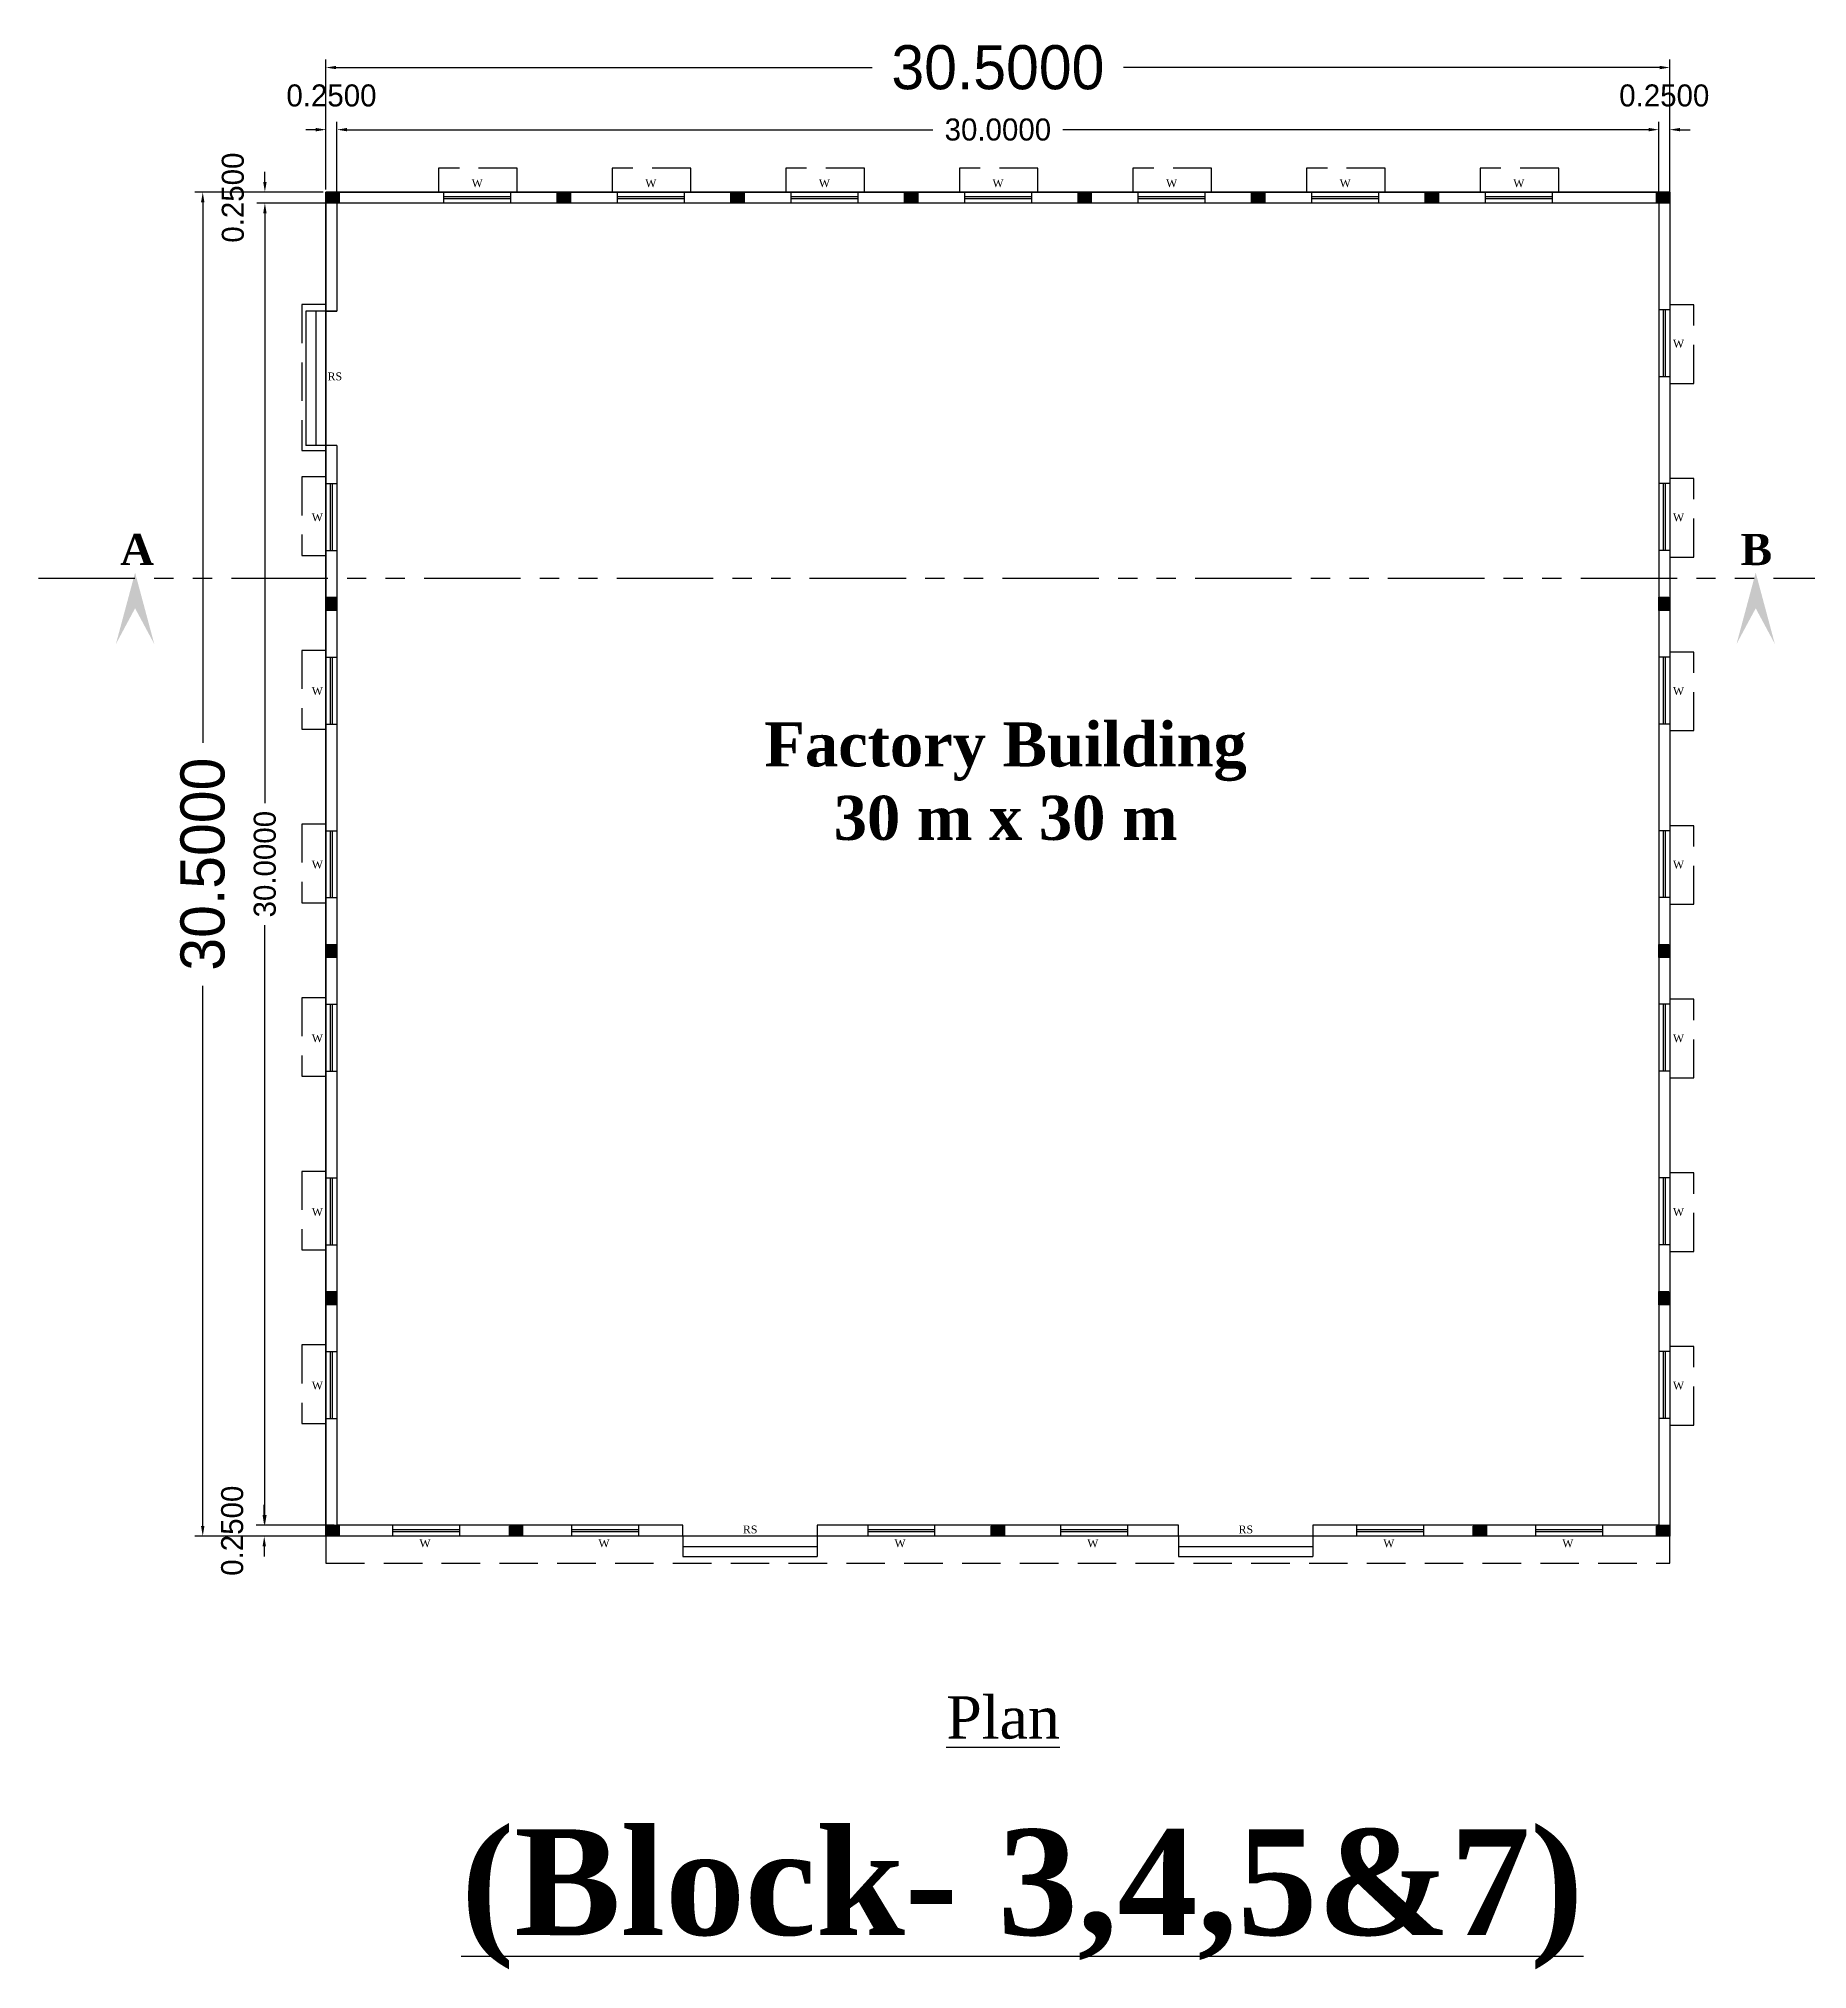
# Model space of a CAD drawing. Header units: metres. Extents: x 0 to 1012, y 0 to 496.
# Drawn here: x 822.66 to 862.8, y 202.32 to 246.13 of the extents above; entities that cross this region are included whole.
import ezdxf

# ---------------------------------------------------------------- set-up
doc = ezdxf.new("R2010")
doc.units = ezdxf.units.M
doc.header["$LTSCALE"] = 3.5
doc.header["$MEASUREMENT"] = 0
doc.linetypes.add('HIDDEN', pattern=[0.375, 0.25, -0.125])
doc.linetypes.add('PHANTOM2', pattern=[1.25, 0.625, -0.125, 0.125, -0.125, 0.125, -0.125])
doc.layers.get('0').update_dxf_attribs({"linetype": 'CONTINUOUS'})
doc.layers.get('DEFPOINTS').update_dxf_attribs({"linetype": 'CONTINUOUS'})
doc.layers.add('0 @ 0.001', color=7, linetype='CONTINUOUS')
doc.styles.add('Notes', font='arial.ttf', dxfattribs={"height": 3})
doc.styles.add('RomanS', font='romans.shx')
doc.dimstyles.get("Standard").update_dxf_attribs({"dimtxt": 0.18, "dimasz": 0.18, "dimexe": 0.18, "dimexo": 0.0625, "dimgap": 0.09, "dimtad": 0, "dimtih": 1, "dimtoh": 1, "dimdec": 4, "dimzin": 0, "dimdsep": 46, "dimtxsty": 'Standard', "dimcen": 0.09, "dimadec": 0, "dimazin": 0, "dimtfac": 1, "dimtdec": 4, "dimtofl": 0, "dimtmove": 0, "dimatfit": 3, "dimfxl": 0, "dimtolj": 1, "dimtzin": 0, "dimarcsym": 0})

# ---------------------------------------------------------------- blocks, each defined once
blk = doc.blocks.new('*D160')
at = {"color": 0, "lineweight": -2}
for p, q in [((829.18, 242.71), (829.18, 245.655)), ((829.41, 245.475), (841.578, 245.475)), ((859.45, 245.475), (847.282, 245.475)), ((859.68, 242.71), (859.68, 245.655))]:
    blk.add_line(p, q, dxfattribs=at)
at = {"color": 0}
for points in [[(829.41, 245.513), (829.41, 245.437), (829.18, 245.475)], [(859.45, 245.513), (859.45, 245.437), (859.68, 245.475)]]:
    blk.add_solid(points, dxfattribs=at)
at = {"layer": 'DEFPOINTS', "color": 0}
for p in [(859.68, 245.475), (829.18, 242.648), (859.68, 242.648)]:
    blk.add_point(p, dxfattribs=at)
at = {"color": 0, "insert": (844.43, 245.475), "char_height": 1, "attachment_point": 5}
blk.add_mtext('\\A1;30.5000', dxfattribs=at)
blk = doc.blocks.new('*D161')
at = {"color": 0, "lineweight": -2}
for p, q in [((829.43, 242.46), (829.43, 244.245)), ((829.66, 244.065), (842.953, 244.065)), ((859.2, 244.065), (845.907, 244.065)), ((859.43, 242.46), (859.43, 244.245))]:
    blk.add_line(p, q, dxfattribs=at)
at = {"color": 0}
for points in [[(829.66, 244.104), (829.66, 244.027), (829.43, 244.065)], [(859.2, 244.104), (859.2, 244.027), (859.43, 244.065)]]:
    blk.add_solid(points, dxfattribs=at)
at = {"layer": 'DEFPOINTS', "color": 0}
for p in [(859.43, 244.065), (829.43, 242.398), (859.43, 242.398)]:
    blk.add_point(p, dxfattribs=at)
at = {"color": 0, "insert": (844.43, 244.065), "char_height": 0.5, "attachment_point": 5}
blk.add_mtext('\\A1;30.0000', dxfattribs=at)
blk = doc.blocks.new('*D162')
at = {"color": 0, "lineweight": -2}
for p, q in [((859.2, 244.065), (858.97, 244.065)), ((859.43, 242.46), (859.43, 244.245)), ((859.68, 242.46), (859.68, 244.245)), ((859.91, 244.065), (860.14, 244.065))]:
    blk.add_line(p, q, dxfattribs=at)
at = {"color": 0}
for points in [[(859.2, 244.104), (859.2, 244.027), (859.43, 244.065)], [(859.91, 244.104), (859.91, 244.027), (859.68, 244.065)]]:
    blk.add_solid(points, dxfattribs=at)
at = {"layer": 'DEFPOINTS', "color": 0}
for p in [(859.68, 244.065), (859.43, 242.398), (859.68, 242.398)]:
    blk.add_point(p, dxfattribs=at)
at = {"color": 0, "insert": (859.555, 244.838), "char_height": 0.5, "attachment_point": 5}
blk.add_mtext('\\A1;0.2500', dxfattribs=at)
blk = doc.blocks.new('*D163')
at = {"color": 0, "lineweight": -2}
for p, q in [((828.95, 244.065), (828.72, 244.065)), ((829.18, 242.71), (829.18, 244.245)), ((829.43, 242.46), (829.43, 244.245)), ((829.66, 244.065), (829.89, 244.065))]:
    blk.add_line(p, q, dxfattribs=at)
at = {"color": 0}
for points in [[(828.95, 244.104), (828.95, 244.027), (829.18, 244.065)], [(829.66, 244.104), (829.66, 244.027), (829.43, 244.065)]]:
    blk.add_solid(points, dxfattribs=at)
at = {"layer": 'DEFPOINTS', "color": 0}
for p in [(829.43, 244.065), (829.18, 242.648), (829.43, 242.398)]:
    blk.add_point(p, dxfattribs=at)
at = {"color": 0, "insert": (829.305, 244.838), "char_height": 0.5, "attachment_point": 5}
blk.add_mtext('\\A1;0.2500', dxfattribs=at)
blk = doc.blocks.new('*D164')
at = {"color": 0, "lineweight": -2}
for p, q in [((829.118, 242.648), (826.204, 242.648)), ((826.384, 242.418), (826.384, 230.155)), ((826.384, 212.378), (826.384, 224.641)), ((829.118, 212.148), (826.204, 212.148))]:
    blk.add_line(p, q, dxfattribs=at)
at = {"color": 0}
for points in [[(826.345, 242.418), (826.422, 242.418), (826.384, 242.648)], [(826.345, 212.378), (826.422, 212.378), (826.384, 212.148)]]:
    blk.add_solid(points, dxfattribs=at)
at = {"layer": 'DEFPOINTS', "color": 0}
for p in [(829.18, 242.648), (826.384, 212.148), (829.18, 212.148)]:
    blk.add_point(p, dxfattribs=at)
at = {"color": 0, "insert": (826.384, 227.398), "char_height": 1, "attachment_point": 5, "rotation": 90}
blk.add_mtext('\\A1;30.5000', dxfattribs=at)
blk = doc.blocks.new('*D165')
at = {"color": 0, "lineweight": -2}
for p, q in [((829.368, 242.398), (827.614, 242.398)), ((827.794, 242.168), (827.794, 228.78)), ((827.794, 212.628), (827.794, 226.016)), ((829.368, 212.398), (827.614, 212.398))]:
    blk.add_line(p, q, dxfattribs=at)
at = {"color": 0}
for points in [[(827.756, 242.168), (827.833, 242.168), (827.794, 242.398)], [(827.756, 212.628), (827.833, 212.628), (827.794, 212.398)]]:
    blk.add_solid(points, dxfattribs=at)
at = {"layer": 'DEFPOINTS', "color": 0}
for p in [(827.794, 242.398), (829.43, 242.398), (829.43, 212.398)]:
    blk.add_point(p, dxfattribs=at)
at = {"color": 0, "insert": (827.794, 227.398), "char_height": 0.5, "attachment_point": 5, "rotation": 90}
blk.add_mtext('\\A1;30.0000', dxfattribs=at)
blk = doc.blocks.new('*D38')
at = {"color": 0, "lineweight": -2}
for p, q in [((827.794, 242.878), (827.794, 243.108)), ((829.118, 242.648), (827.614, 242.648)), ((829.368, 242.398), (827.614, 242.398)), ((827.794, 242.168), (827.794, 241.938))]:
    blk.add_line(p, q, dxfattribs=at)
at = {"color": 0}
for points in [[(827.756, 242.878), (827.833, 242.878), (827.794, 242.648)], [(827.756, 242.168), (827.833, 242.168), (827.794, 242.398)]]:
    blk.add_solid(points, dxfattribs=at)
at = {"layer": 'DEFPOINTS', "color": 0}
for p in [(827.794, 242.648), (829.18, 242.648), (829.43, 242.398)]:
    blk.add_point(p, dxfattribs=at)
at = {"color": 0, "insert": (827.069, 242.523), "char_height": 0.5, "attachment_point": 5, "rotation": 90}
blk.add_mtext('\\A1;0.2500', dxfattribs=at)
blk = doc.blocks.new('*D166')
at = {"color": 0, "lineweight": -2}
for p, q in [((827.779, 212.628), (827.779, 212.858)), ((829.368, 212.398), (827.599, 212.398)), ((829.368, 212.148), (827.599, 212.148)), ((827.779, 211.918), (827.779, 211.688))]:
    blk.add_line(p, q, dxfattribs=at)
at = {"color": 0}
for points in [[(827.741, 212.628), (827.818, 212.628), (827.779, 212.398)], [(827.741, 211.918), (827.818, 211.918), (827.779, 212.148)]]:
    blk.add_solid(points, dxfattribs=at)
at = {"layer": 'DEFPOINTS', "color": 0}
for p in [(827.779, 212.148), (829.43, 212.398), (829.43, 212.148)]:
    blk.add_point(p, dxfattribs=at)
at = {"color": 0, "insert": (827.054, 212.273), "char_height": 0.5, "attachment_point": 5, "rotation": 90}
blk.add_mtext('\\A1;0.2500', dxfattribs=at)

msp = doc.modelspace()

# ---------------------------------------------------------------- hatches: boundary and pattern name
h = msp.add_hatch(color=256)
h.dxf.hatch_style = 1
h.paths.add_polyline_path([(829.48004, 242.64791), (829.18004, 242.64791), (829.18004, 242.39791), (829.48004, 242.39791)])
h = msp.add_hatch(color=256)
h.dxf.hatch_style = 1
h.paths.add_polyline_path([(834.73004, 242.64791), (834.43004, 242.64791), (834.43004, 242.39791), (834.73004, 242.39791)])
h = msp.add_hatch(color=256)
h.dxf.hatch_style = 1
h.paths.add_polyline_path([(838.67004, 242.64791), (838.37004, 242.64791), (838.37004, 242.39791), (838.67004, 242.39791)])
h = msp.add_hatch(color=256)
h.dxf.hatch_style = 1
h.paths.add_polyline_path([(842.61004, 242.64791), (842.31004, 242.64791), (842.31004, 242.39791), (842.61004, 242.39791)])
h = msp.add_hatch(color=256)
h.dxf.hatch_style = 1
h.paths.add_polyline_path([(846.55004, 242.64791), (846.25004, 242.64791), (846.25004, 242.39791), (846.55004, 242.39791)])
h = msp.add_hatch(color=256)
h.dxf.hatch_style = 1
h.paths.add_polyline_path([(850.49004, 242.64791), (850.19004, 242.64791), (850.19004, 242.39791), (850.49004, 242.39791)])
h = msp.add_hatch(color=256)
h.dxf.hatch_style = 1
h.paths.add_polyline_path([(854.43004, 242.64791), (854.13004, 242.64791), (854.13004, 242.39791), (854.43004, 242.39791)])
h = msp.add_hatch(color=256)
h.dxf.hatch_style = 1
h.paths.add_polyline_path([(859.68004, 242.64791), (859.38004, 242.64791), (859.38004, 242.39791), (859.68004, 242.39791)])
for points in [[(824.84814, 234.01485), (824.41284, 232.39332), (824.84814, 233.20409), (825.28343, 232.39332)], [(861.62985, 234.01485), (861.19456, 232.39332), (861.62985, 233.20409), (862.06515, 232.39332)]]:
    msp.add_hatch(color=256).paths.add_polyline_path(points)
h = msp.add_hatch(color=256)
h.dxf.hatch_style = 1
h.paths.add_polyline_path([(829.43004, 233.15791), (829.43004, 233.45791), (829.18004, 233.45791), (829.18004, 233.15791)])
h = msp.add_hatch(color=256)
h.dxf.hatch_style = 1
h.paths.add_polyline_path([(859.68004, 233.15791), (859.68004, 233.45791), (859.43004, 233.45791), (859.43004, 233.15791)])
h = msp.add_hatch(color=256)
h.dxf.hatch_style = 1
h.paths.add_polyline_path([(829.43004, 225.27791), (829.43004, 225.57791), (829.18004, 225.57791), (829.18004, 225.27791)])
h = msp.add_hatch(color=256)
h.dxf.hatch_style = 1
h.paths.add_polyline_path([(859.68004, 225.27791), (859.68004, 225.57791), (859.43004, 225.57791), (859.43004, 225.27791)])
h = msp.add_hatch(color=256)
h.dxf.hatch_style = 1
h.paths.add_polyline_path([(829.43004, 217.39791), (829.43004, 217.69791), (829.18004, 217.69791), (829.18004, 217.39791)])
h = msp.add_hatch(color=256)
h.dxf.hatch_style = 1
h.paths.add_polyline_path([(859.68004, 217.39791), (859.68004, 217.69791), (859.43004, 217.69791), (859.43004, 217.39791)])
h = msp.add_hatch(color=256)
h.dxf.hatch_style = 1
h.paths.add_polyline_path([(829.48004, 212.39791), (829.18004, 212.39791), (829.18004, 212.14791), (829.48004, 212.14791)])
h = msp.add_hatch(color=256)
h.dxf.hatch_style = 1
h.paths.add_polyline_path([(833.64254, 212.39791), (833.34254, 212.39791), (833.34254, 212.14791), (833.64254, 212.14791)])
h = msp.add_hatch(color=256)
h.dxf.hatch_style = 1
h.paths.add_polyline_path([(844.58004, 212.39791), (844.28004, 212.39791), (844.28004, 212.14791), (844.58004, 212.14791)])
h = msp.add_hatch(color=256)
h.dxf.hatch_style = 1
h.paths.add_polyline_path([(855.51754, 212.39791), (855.21754, 212.39791), (855.21754, 212.14791), (855.51754, 212.14791)])
h = msp.add_hatch(color=256)
h.dxf.hatch_style = 1
h.paths.add_polyline_path([(859.68004, 212.39791), (859.38004, 212.39791), (859.38004, 212.14791), (859.68004, 212.14791)])

# ---------------------------------------------------------------- linework, layer by layer
at = {"linetype": 'HIDDEN'}
for p, q in [((833.52004, 243.19285), (831.73632, 243.19285)), ((831.73632, 243.19285), (831.73632, 242.64791)), ((833.52004, 242.64791), (833.52004, 243.19285)), ((837.46004, 243.19285), (835.67632, 243.19285)), ((835.67632, 243.19285), (835.67632, 242.64791)), ((837.46004, 242.64791), (837.46004, 243.19285)), ((841.40004, 243.19285), (839.61632, 243.19285)), ((839.61632, 243.19285), (839.61632, 242.64791)), ((841.40004, 242.64791), (841.40004, 243.19285)), ((845.34004, 243.19285), (843.55632, 243.19285)), ((843.55632, 243.19285), (843.55632, 242.64791)), ((845.34004, 242.64791), (845.34004, 243.19285)), ((849.28004, 243.19285), (847.49632, 243.19285)), ((847.49632, 243.19285), (847.49632, 242.64791)), ((849.28004, 242.64791), (849.28004, 243.19285)), ((853.22004, 243.19285), (851.43632, 243.19285)), ((851.43632, 243.19285), (851.43632, 242.64791)), ((853.22004, 242.64791), (853.22004, 243.19285)), ((857.16004, 243.19285), (855.37632, 243.19285)), ((855.37632, 243.19285), (855.37632, 242.64791)), ((857.16004, 242.64791), (857.16004, 243.19285)), ((829.18004, 240.09791), (828.6351, 240.09791)), ((828.6351, 240.09791), (828.6351, 236.78418)), ((860.22499, 240.09163), (859.68004, 240.09163)), ((860.22499, 238.30791), (860.22499, 240.09163)), ((859.68004, 238.30791), (860.22499, 238.30791)), ((828.6351, 236.78418), (829.18004, 236.78418)), ((829.18004, 236.18791), (828.6351, 236.18791)), ((828.6351, 236.18791), (828.6351, 234.40418)), ((860.22499, 236.15163), (859.68004, 236.15163)), ((860.22499, 234.36791), (860.22499, 236.15163)), ((828.6351, 234.40418), (829.18004, 234.40418)), ((859.68004, 234.36791), (860.22499, 234.36791)), ((829.18004, 232.24791), (828.6351, 232.24791)), ((828.6351, 232.24791), (828.6351, 230.46418)), ((860.22499, 232.21163), (859.68004, 232.21163)), ((860.22499, 230.42791), (860.22499, 232.21163)), ((828.6351, 230.46418), (829.18004, 230.46418)), ((859.68004, 230.42791), (860.22499, 230.42791)), ((829.18004, 228.30791), (828.6351, 228.30791)), ((828.6351, 228.30791), (828.6351, 226.52418)), ((860.22499, 228.27163), (859.68004, 228.27163)), ((860.22499, 226.48791), (860.22499, 228.27163)), ((828.6351, 226.52418), (829.18004, 226.52418)), ((859.68004, 226.48791), (860.22499, 226.48791)), ((829.18004, 224.36791), (828.6351, 224.36791)), ((828.6351, 224.36791), (828.6351, 222.58418)), ((860.22499, 224.33163), (859.68004, 224.33163)), ((860.22499, 222.54791), (860.22499, 224.33163)), ((828.6351, 222.58418), (829.18004, 222.58418)), ((859.68004, 222.54791), (860.22499, 222.54791)), ((829.18004, 220.42791), (828.6351, 220.42791)), ((828.6351, 220.42791), (828.6351, 218.64418)), ((860.22499, 220.39163), (859.68004, 220.39163)), ((860.22499, 218.60791), (860.22499, 220.39163)), ((828.6351, 218.64418), (829.18004, 218.64418)), ((859.68004, 218.60791), (860.22499, 218.60791)), ((829.18004, 216.48791), (828.6351, 216.48791)), ((828.6351, 216.48791), (828.6351, 214.70418)), ((860.22499, 216.45163), (859.68004, 216.45163)), ((860.22499, 214.66791), (860.22499, 216.45163)), ((828.6351, 214.70418), (829.18004, 214.70418)), ((859.68004, 214.66791), (860.22499, 214.66791)), ((829.18004, 212.14791), (829.18004, 211.53791)), ((859.68004, 211.53791), (859.68004, 212.14791)), ((829.18004, 211.53791), (859.68004, 211.53791))]:
    msp.add_line(p, q, dxfattribs=at)
for p, q in [((829.18004, 242.64791), (829.18004, 212.14791)), ((859.68004, 242.64791), (829.18004, 242.64791)), ((829.18004, 242.64791), (829.48004, 242.64791)), ((829.18004, 242.39791), (829.18004, 242.62791)), ((829.48004, 242.39791), (829.18004, 242.39791)), ((829.43004, 242.39791), (829.43004, 239.94791)), ((859.43004, 242.39791), (829.43004, 242.39791)), ((829.48004, 242.64791), (829.48004, 242.39791)), ((831.85004, 242.64791), (831.85004, 242.39791)), ((831.85004, 242.54501), (833.37004, 242.54501)), ((831.85004, 242.5008), (833.37004, 242.5008)), ((833.37004, 242.64791), (833.37004, 242.39791)), ((834.43004, 242.64791), (834.73004, 242.64791)), ((834.43004, 242.39791), (834.43004, 242.62791)), ((834.73004, 242.39791), (834.43004, 242.39791)), ((834.73004, 242.64791), (834.73004, 242.39791)), ((835.79004, 242.64791), (835.79004, 242.39791)), ((835.79004, 242.54501), (837.31004, 242.54501)), ((835.79004, 242.5008), (837.31004, 242.5008)), ((837.31004, 242.64791), (837.31004, 242.39791)), ((838.37004, 242.64791), (838.67004, 242.64791)), ((838.37004, 242.39791), (838.37004, 242.62791)), ((838.67004, 242.39791), (838.37004, 242.39791)), ((838.67004, 242.64791), (838.67004, 242.39791)), ((839.73004, 242.64791), (839.73004, 242.39791)), ((839.73004, 242.54501), (841.25004, 242.54501)), ((839.73004, 242.5008), (841.25004, 242.5008)), ((841.25004, 242.64791), (841.25004, 242.39791)), ((842.31004, 242.64791), (842.61004, 242.64791)), ((842.31004, 242.39791), (842.31004, 242.62791)), ((842.61004, 242.39791), (842.31004, 242.39791)), ((842.61004, 242.64791), (842.61004, 242.39791)), ((843.67004, 242.64791), (843.67004, 242.39791)), ((843.67004, 242.54501), (845.19004, 242.54501)), ((843.67004, 242.5008), (845.19004, 242.5008)), ((845.19004, 242.64791), (845.19004, 242.39791)), ((846.25004, 242.64791), (846.55004, 242.64791)), ((846.25004, 242.39791), (846.25004, 242.62791)), ((846.55004, 242.39791), (846.25004, 242.39791)), ((846.55004, 242.64791), (846.55004, 242.39791)), ((847.61004, 242.64791), (847.61004, 242.39791)), ((847.61004, 242.54501), (849.13004, 242.54501)), ((847.61004, 242.5008), (849.13004, 242.5008)), ((849.13004, 242.64791), (849.13004, 242.39791)), ((850.19004, 242.64791), (850.49004, 242.64791)), ((850.19004, 242.39791), (850.19004, 242.62791)), ((850.49004, 242.39791), (850.19004, 242.39791)), ((850.49004, 242.64791), (850.49004, 242.39791)), ((851.55004, 242.64791), (851.55004, 242.39791)), ((851.55004, 242.54501), (853.07004, 242.54501)), ((851.55004, 242.5008), (853.07004, 242.5008)), ((853.07004, 242.64791), (853.07004, 242.39791)), ((854.13004, 242.64791), (854.43004, 242.64791)), ((854.13004, 242.39791), (854.13004, 242.62791)), ((854.43004, 242.39791), (854.13004, 242.39791)), ((854.43004, 242.64791), (854.43004, 242.39791)), ((855.49004, 242.64791), (855.49004, 242.39791)), ((855.49004, 242.54501), (857.01004, 242.54501)), ((855.49004, 242.5008), (857.01004, 242.5008)), ((857.01004, 242.64791), (857.01004, 242.39791)), ((859.38004, 242.64791), (859.68004, 242.64791)), ((859.38004, 242.39791), (859.38004, 242.62791)), ((859.68004, 242.39791), (859.38004, 242.39791)), ((859.43004, 242.39791), (859.43004, 212.39791)), ((859.68004, 242.64791), (859.68004, 212.14791)), ((859.68004, 242.64791), (859.68004, 242.39791)), ((828.95004, 239.94791), (828.72004, 239.94791)), ((828.72004, 239.94791), (828.72004, 236.89791)), ((829.18004, 239.94791), (828.95004, 239.94791)), ((828.95004, 239.94791), (828.95004, 236.89791)), ((829.18004, 239.94791), (829.43004, 239.94791)), ((829.43004, 239.94791), (829.18004, 239.94791)), ((859.68004, 239.97791), (859.43004, 239.97791)), ((859.53294, 239.97791), (859.53294, 238.45791)), ((859.57715, 239.97791), (859.57715, 238.45791)), ((859.68004, 238.45791), (859.43004, 238.45791)), ((828.95004, 236.89791), (828.72004, 236.89791)), ((829.18004, 236.89791), (828.95004, 236.89791)), ((829.43004, 236.89791), (829.18004, 236.89791)), ((829.43004, 236.89791), (829.43004, 212.39791)), ((829.18004, 236.03791), (829.43004, 236.03791)), ((829.28294, 234.51791), (829.28294, 236.03791)), ((829.32715, 234.51791), (829.32715, 236.03791)), ((859.68004, 236.03791), (859.43004, 236.03791)), ((859.53294, 236.03791), (859.53294, 234.51791)), ((859.57715, 236.03791), (859.57715, 234.51791)), ((829.18004, 234.51791), (829.43004, 234.51791)), ((859.68004, 234.51791), (859.43004, 234.51791)), ((829.18004, 233.15791), (829.18004, 233.45791)), ((829.18004, 233.45791), (829.41004, 233.45791)), ((829.43004, 233.15791), (829.18004, 233.15791)), ((829.43004, 233.45791), (829.43004, 233.15791)), ((859.43004, 233.15791), (859.43004, 233.45791)), ((859.43004, 233.45791), (859.66004, 233.45791)), ((859.68004, 233.15791), (859.43004, 233.15791)), ((859.68004, 233.45791), (859.68004, 233.15791)), ((829.18004, 232.09791), (829.43004, 232.09791)), ((829.28294, 230.57791), (829.28294, 232.09791)), ((829.32715, 230.57791), (829.32715, 232.09791)), ((859.68004, 232.09791), (859.43004, 232.09791)), ((859.53294, 232.09791), (859.53294, 230.57791)), ((859.57715, 232.09791), (859.57715, 230.57791)), ((829.18004, 230.57791), (829.43004, 230.57791)), ((859.68004, 230.57791), (859.43004, 230.57791)), ((829.18004, 228.15791), (829.43004, 228.15791)), ((829.28294, 226.63791), (829.28294, 228.15791)), ((829.32715, 226.63791), (829.32715, 228.15791)), ((859.68004, 228.15791), (859.43004, 228.15791)), ((859.53294, 228.15791), (859.53294, 226.63791)), ((859.57715, 228.15791), (859.57715, 226.63791)), ((829.18004, 226.63791), (829.43004, 226.63791)), ((859.68004, 226.63791), (859.43004, 226.63791)), ((829.18004, 225.27791), (829.18004, 225.57791)), ((829.18004, 225.57791), (829.41004, 225.57791)), ((829.43004, 225.27791), (829.18004, 225.27791)), ((829.43004, 225.57791), (829.43004, 225.27791)), ((859.43004, 225.27791), (859.43004, 225.57791)), ((859.43004, 225.57791), (859.66004, 225.57791)), ((859.68004, 225.27791), (859.43004, 225.27791)), ((859.68004, 225.57791), (859.68004, 225.27791)), ((829.18004, 224.21791), (829.43004, 224.21791)), ((829.28294, 222.69791), (829.28294, 224.21791)), ((829.32715, 222.69791), (829.32715, 224.21791)), ((859.68004, 224.21791), (859.43004, 224.21791)), ((859.53294, 224.21791), (859.53294, 222.69791)), ((859.57715, 224.21791), (859.57715, 222.69791)), ((829.18004, 222.69791), (829.43004, 222.69791)), ((859.68004, 222.69791), (859.43004, 222.69791)), ((829.18004, 220.27791), (829.43004, 220.27791)), ((829.28294, 218.75791), (829.28294, 220.27791)), ((829.32715, 218.75791), (829.32715, 220.27791)), ((859.68004, 220.27791), (859.43004, 220.27791)), ((859.53294, 220.27791), (859.53294, 218.75791)), ((859.57715, 220.27791), (859.57715, 218.75791)), ((829.18004, 218.75791), (829.43004, 218.75791)), ((859.68004, 218.75791), (859.43004, 218.75791)), ((829.18004, 217.39791), (829.18004, 217.69791)), ((829.18004, 217.69791), (829.41004, 217.69791)), ((829.43004, 217.39791), (829.18004, 217.39791)), ((829.43004, 217.69791), (829.43004, 217.39791)), ((859.43004, 217.39791), (859.43004, 217.69791)), ((859.43004, 217.69791), (859.66004, 217.69791)), ((859.68004, 217.39791), (859.43004, 217.39791)), ((859.68004, 217.69791), (859.68004, 217.39791)), ((829.18004, 216.33791), (829.43004, 216.33791)), ((829.28294, 214.81791), (829.28294, 216.33791)), ((829.32715, 214.81791), (829.32715, 216.33791)), ((859.68004, 216.33791), (859.43004, 216.33791)), ((859.53294, 216.33791), (859.53294, 214.81791)), ((859.57715, 216.33791), (859.57715, 214.81791)), ((829.18004, 214.81791), (829.43004, 214.81791)), ((859.68004, 214.81791), (859.43004, 214.81791)), ((829.18004, 212.39791), (829.48004, 212.39791)), ((829.18004, 212.14791), (829.18004, 212.37791)), ((859.68004, 212.14791), (829.18004, 212.14791)), ((829.48004, 212.14791), (829.18004, 212.14791)), ((837.28004, 212.39791), (829.43004, 212.39791)), ((829.48004, 212.39791), (829.48004, 212.14791)), ((830.70129, 212.14791), (830.70129, 212.39791)), ((832.22129, 212.29501), (830.70129, 212.29501)), ((832.22129, 212.2508), (830.70129, 212.2508)), ((832.22129, 212.14791), (832.22129, 212.39791)), ((833.34254, 212.39791), (833.64254, 212.39791)), ((833.34254, 212.14791), (833.34254, 212.37791)), ((833.64254, 212.14791), (833.34254, 212.14791)), ((833.64254, 212.39791), (833.64254, 212.14791)), ((834.76379, 212.14791), (834.76379, 212.39791)), ((836.28379, 212.29501), (834.76379, 212.29501)), ((836.28379, 212.2508), (834.76379, 212.2508)), ((836.28379, 212.14791), (836.28379, 212.39791)), ((837.28004, 212.14791), (837.28004, 212.39791)), ((837.28004, 212.14791), (837.28004, 211.91791)), ((848.53004, 212.39791), (840.33004, 212.39791)), ((840.33004, 212.39791), (840.33004, 212.14791)), ((840.33004, 212.14791), (840.33004, 211.91791)), ((841.48254, 212.14791), (841.48254, 212.39791)), ((843.00254, 212.29501), (841.48254, 212.29501)), ((843.00254, 212.2508), (841.48254, 212.2508)), ((843.00254, 212.14791), (843.00254, 212.39791)), ((844.28004, 212.39791), (844.58004, 212.39791)), ((844.28004, 212.14791), (844.28004, 212.37791)), ((844.58004, 212.14791), (844.28004, 212.14791)), ((844.58004, 212.39791), (844.58004, 212.14791)), ((845.85754, 212.14791), (845.85754, 212.39791)), ((847.37754, 212.29501), (845.85754, 212.29501)), ((847.37754, 212.2508), (845.85754, 212.2508)), ((847.37754, 212.14791), (847.37754, 212.39791)), ((848.53004, 212.14791), (848.53004, 212.39791)), ((848.53004, 212.14791), (848.53004, 211.91791)), ((859.43004, 212.39791), (851.58004, 212.39791)), ((851.58004, 212.39791), (851.58004, 212.14791)), ((851.58004, 212.14791), (851.58004, 211.91791)), ((852.57629, 212.14791), (852.57629, 212.39791)), ((854.09629, 212.29501), (852.57629, 212.29501)), ((854.09629, 212.2508), (852.57629, 212.2508)), ((854.09629, 212.14791), (854.09629, 212.39791)), ((855.21754, 212.39791), (855.51754, 212.39791)), ((855.21754, 212.14791), (855.21754, 212.37791)), ((855.51754, 212.14791), (855.21754, 212.14791)), ((855.51754, 212.39791), (855.51754, 212.14791)), ((856.63879, 212.14791), (856.63879, 212.39791)), ((858.15879, 212.29501), (856.63879, 212.29501)), ((858.15879, 212.2508), (856.63879, 212.2508)), ((858.15879, 212.14791), (858.15879, 212.39791)), ((859.38004, 212.39791), (859.68004, 212.39791)), ((859.38004, 212.14791), (859.38004, 212.37791)), ((859.68004, 212.14791), (859.38004, 212.14791)), ((859.68004, 212.39791), (859.68004, 212.14791)), ((837.28004, 211.91791), (840.33004, 211.91791)), ((837.28004, 211.91791), (837.28004, 211.68791)), ((837.28004, 211.68791), (840.33004, 211.68791)), ((840.33004, 211.91791), (840.33004, 211.68791)), ((848.53004, 211.91791), (851.58004, 211.91791)), ((848.53004, 211.91791), (848.53004, 211.68791)), ((848.53004, 211.68791), (851.58004, 211.68791)), ((851.58004, 211.91791), (851.58004, 211.68791))]:
    msp.add_line(p, q)
at = {"linetype": 'PHANTOM2'}
msp.add_line((822.65844, 233.89084), (864.00725, 233.89084), dxfattribs=at)
msp.add_lwpolyline([(859.68004, 212.14791), (829.18004, 212.14791), (829.18004, 242.64791), (859.68004, 242.64791)], close=True)

# ---------------------------------------------------------------- texts
at = {"style": 'RomanS'}
for s, insert, char_height, width, attachment_point in [('{\\fTimes New Roman Baltic|b0|i0|c0|p18;W}', (832.48651, 242.75974), 0.1777477, 0.2428091, 7), ('{\\fTimes New Roman Baltic|b0|i0|c0|p18;W}', (836.42651, 242.75974), 0.1777477, 0.2428091, 7), ('{\\fTimes New Roman Baltic|b0|i0|c0|p18;W}', (840.36651, 242.75974), 0.1777477, 0.2428091, 7), ('{\\fTimes New Roman Baltic|b0|i0|c0|p18;W}', (844.30651, 242.75974), 0.1777477, 0.2428091, 7), ('{\\fTimes New Roman Baltic|b0|i0|c0|p18;W}', (848.24651, 242.75974), 0.1777477, 0.2428091, 7), ('{\\fTimes New Roman Baltic|b0|i0|c0|p18;W}', (852.18651, 242.75974), 0.1777477, 0.2428091, 7), ('{\\fTimes New Roman Baltic|b0|i0|c0|p18;W}', (856.12651, 242.75974), 0.1777477, 0.2428091, 7), ('{\\fTimes New Roman Baltic|b0|i0|c0|p18;W}', (859.75131, 239.11605), 0.1777477, 0.2428091, 7), ('{\\fTimes New Roman Baltic|b0|i0|c0|p18;RS}', (829.2178, 238.37537), 0.1777477, 0.5581336, 7), ('{\\fTimes New Roman Baltic|b0|i0|c0|p18;W}', (828.85818, 235.17605), 0.1777477, 0.2428091, 7), ('{\\fTimes New Roman Baltic|b0|i0|c0|p18;W}', (859.75131, 235.17605), 0.1777477, 0.2428091, 7), ('{\\fTimes New Roman Baltic|b0|i0|c0|p18;W}', (828.85818, 231.23605), 0.1777477, 0.2428091, 7), ('{\\fTimes New Roman Baltic|b0|i0|c0|p18;W}', (859.75131, 231.23605), 0.1777477, 0.2428091, 7), ('{\\fTimes New Roman Baltic|b0|i0|c0|p18;W}', (828.85818, 227.29605), 0.1777477, 0.2428091, 7), ('{\\fTimes New Roman Baltic|b0|i0|c0|p18;W}', (859.75131, 227.29605), 0.1777477, 0.2428091, 7), ('{\\fTimes New Roman Baltic|b0|i0|c0|p18;W}', (828.85818, 223.35605), 0.1777477, 0.2428091, 7), ('{\\fTimes New Roman Baltic|b0|i0|c0|p18;W}', (859.75131, 223.35605), 0.1777477, 0.2428091, 7), ('{\\fTimes New Roman Baltic|b0|i0|c0|p18;W}', (828.85818, 219.41605), 0.1777477, 0.2428091, 7), ('{\\fTimes New Roman Baltic|b0|i0|c0|p18;W}', (859.75131, 219.41605), 0.1777477, 0.2428091, 7), ('{\\fTimes New Roman Baltic|b0|i0|c0|p18;W}', (828.85818, 215.47605), 0.1777477, 0.2428091, 7), ('{\\fTimes New Roman Baltic|b0|i0|c0|p18;W}', (859.75131, 215.47605), 0.1777477, 0.2428091, 7), ('{\\fTimes New Roman Baltic|b0|i0|c0|p18;W}', (831.30148, 211.89633), 0.1777477, 0.2428091, 7), ('{\\fTimes New Roman Baltic|b0|i0|c0|p18;W}', (835.36398, 211.89633), 0.1777477, 0.2428091, 7), ('{\\fTimes New Roman Baltic|b0|i0|c0|p18;RS}', (838.64342, 212.21013), 0.1777477, 0.5581336, 7), ('{\\fTimes New Roman Baltic|b0|i0|c0|p18;W}', (842.08273, 211.89633), 0.1777477, 0.2428091, 7), ('{\\fTimes New Roman Baltic|b0|i0|c0|p18;W}', (846.45773, 211.89633), 0.1777477, 0.2428091, 7), ('{\\fTimes New Roman Baltic|b0|i0|c0|p18;RS}', (849.89342, 212.21013), 0.1777477, 0.5581336, 7), ('{\\fTimes New Roman Baltic|b0|i0|c0|p18;W}', (853.17648, 211.89633), 0.1777477, 0.2428091, 7), ('{\\fTimes New Roman Baltic|b0|i0|c0|p18;W}', (857.23898, 211.89633), 0.1777477, 0.2428091, 7), ('{\\fTimes New Roman|b1|i0|c0|p18;\\L(Block- 3,4,5&7)}', (832.24646, 205.49921), 2.4, 124.3651928, 1)]:
    msp.add_mtext(s, dxfattribs=dict(at, insert=insert, char_height=char_height, width=width, attachment_point=attachment_point))
at = {"attachment_point": 1}
for s, insert, char_height, width in [('{\\fTimes New Roman|b1|i0|c0|p18;A}', (824.50675, 234.89346), 0.7093662, 1.2805833), ('{\\fTimes New Roman|b1|i0|c0|p18;B}', (861.28847, 234.89346), 0.7093662, 1.2805833), ('{\\fTimes New Roman|b0|i0|c0|p18;\\L\\P\\H2x;\\l   \\H1.1429x;\\LPlan}', (842.30713, 209.21663), 0.42, 19.1674852)]:
    msp.add_mtext(s, dxfattribs=dict(at, insert=insert, char_height=char_height, width=width))
at = {"layer": '0 @ 0.001', "insert": (838.20479, 230.6166), "char_height": 1, "attachment_point": 1, "style": 'Notes'}
msp.add_mtext_dynamic_manual_height_columns('{\\fTimes New Roman|b1|i0|c0|p18;\\W2.44682; \\W1;Factory Building\\P{\\W6.618699; }30 m x 30 m}', width=12.4794426, gutter_width=0.015, heights=[0], dxfattribs=at)

# ---------------------------------------------------------------- dimensions: what is measured, and where the dimension line sits
for base, p1, p2, override, picture, middle in [((859.68004, 245.47492), (829.18004, 242.64791), (859.68004, 242.64791), {"dimtxt": 1, "dimasz": 0.23, "dimgap": 0.185, "dimtmove": 2}, '*D160', (844.43004, 245.47492)), ((829.43004, 244.0653), (829.18004, 242.64791), (829.43004, 242.39791), {"dimtxt": 0.5, "dimasz": 0.23, "dimgap": 0.185, "dimtmove": 2}, '*D163', (829.30504, 244.8378)), ((859.68004, 244.0653), (859.43004, 242.39791), (859.68004, 242.39791), {"dimtxt": 0.5, "dimasz": 0.23, "dimgap": 0.185, "dimtmove": 2}, '*D162', (859.55504, 244.8378)), ((859.43004, 244.0653), (829.43004, 242.39791), (859.43004, 242.39791), {"dimtxt": 0.5, "dimasz": 0.23, "dimgap": 0.185, "dimtmove": 2}, '*D161', (844.43004, 244.0653))]:
    dim = msp.add_linear_dim(base=base, p1=p1, p2=p2, dimstyle='Standard', override=override)
    dim.commit()
    dim.dimension.update_dxf_attribs({"geometry": picture, "text_midpoint": middle})
for base, p1, p2, override, picture, middle in [((827.79437, 242.64791), (829.43004, 242.39791), (829.18004, 242.64791), {"dimtxt": 0.5, "dimasz": 0.23, "dimtmove": 2}, '*D38', (827.06937, 242.52291)), ((826.38358, 212.14791), (829.18004, 242.64791), (829.18004, 212.14791), {"dimtxt": 1, "dimasz": 0.23, "dimtmove": 2}, '*D164', (826.38358, 227.39791)), ((827.79437, 242.39791), (829.43004, 212.39791), (829.43004, 242.39791), {"dimtxt": 0.5, "dimasz": 0.23, "dimtmove": 2}, '*D165', (827.79437, 227.39791)), ((827.77937, 212.14791), (829.43004, 212.39791), (829.43004, 212.14791), {"dimtxt": 0.5, "dimasz": 0.23, "dimtmove": 2}, '*D166', (827.05437, 212.27291))]:
    dim = msp.add_linear_dim(base=base, p1=p1, p2=p2, angle=90, dimstyle='Standard', override=override)
    dim.commit()
    dim.dimension.update_dxf_attribs({"geometry": picture, "text_midpoint": middle, "text_rotation": 90})

doc.saveas('drawing.dxf')
